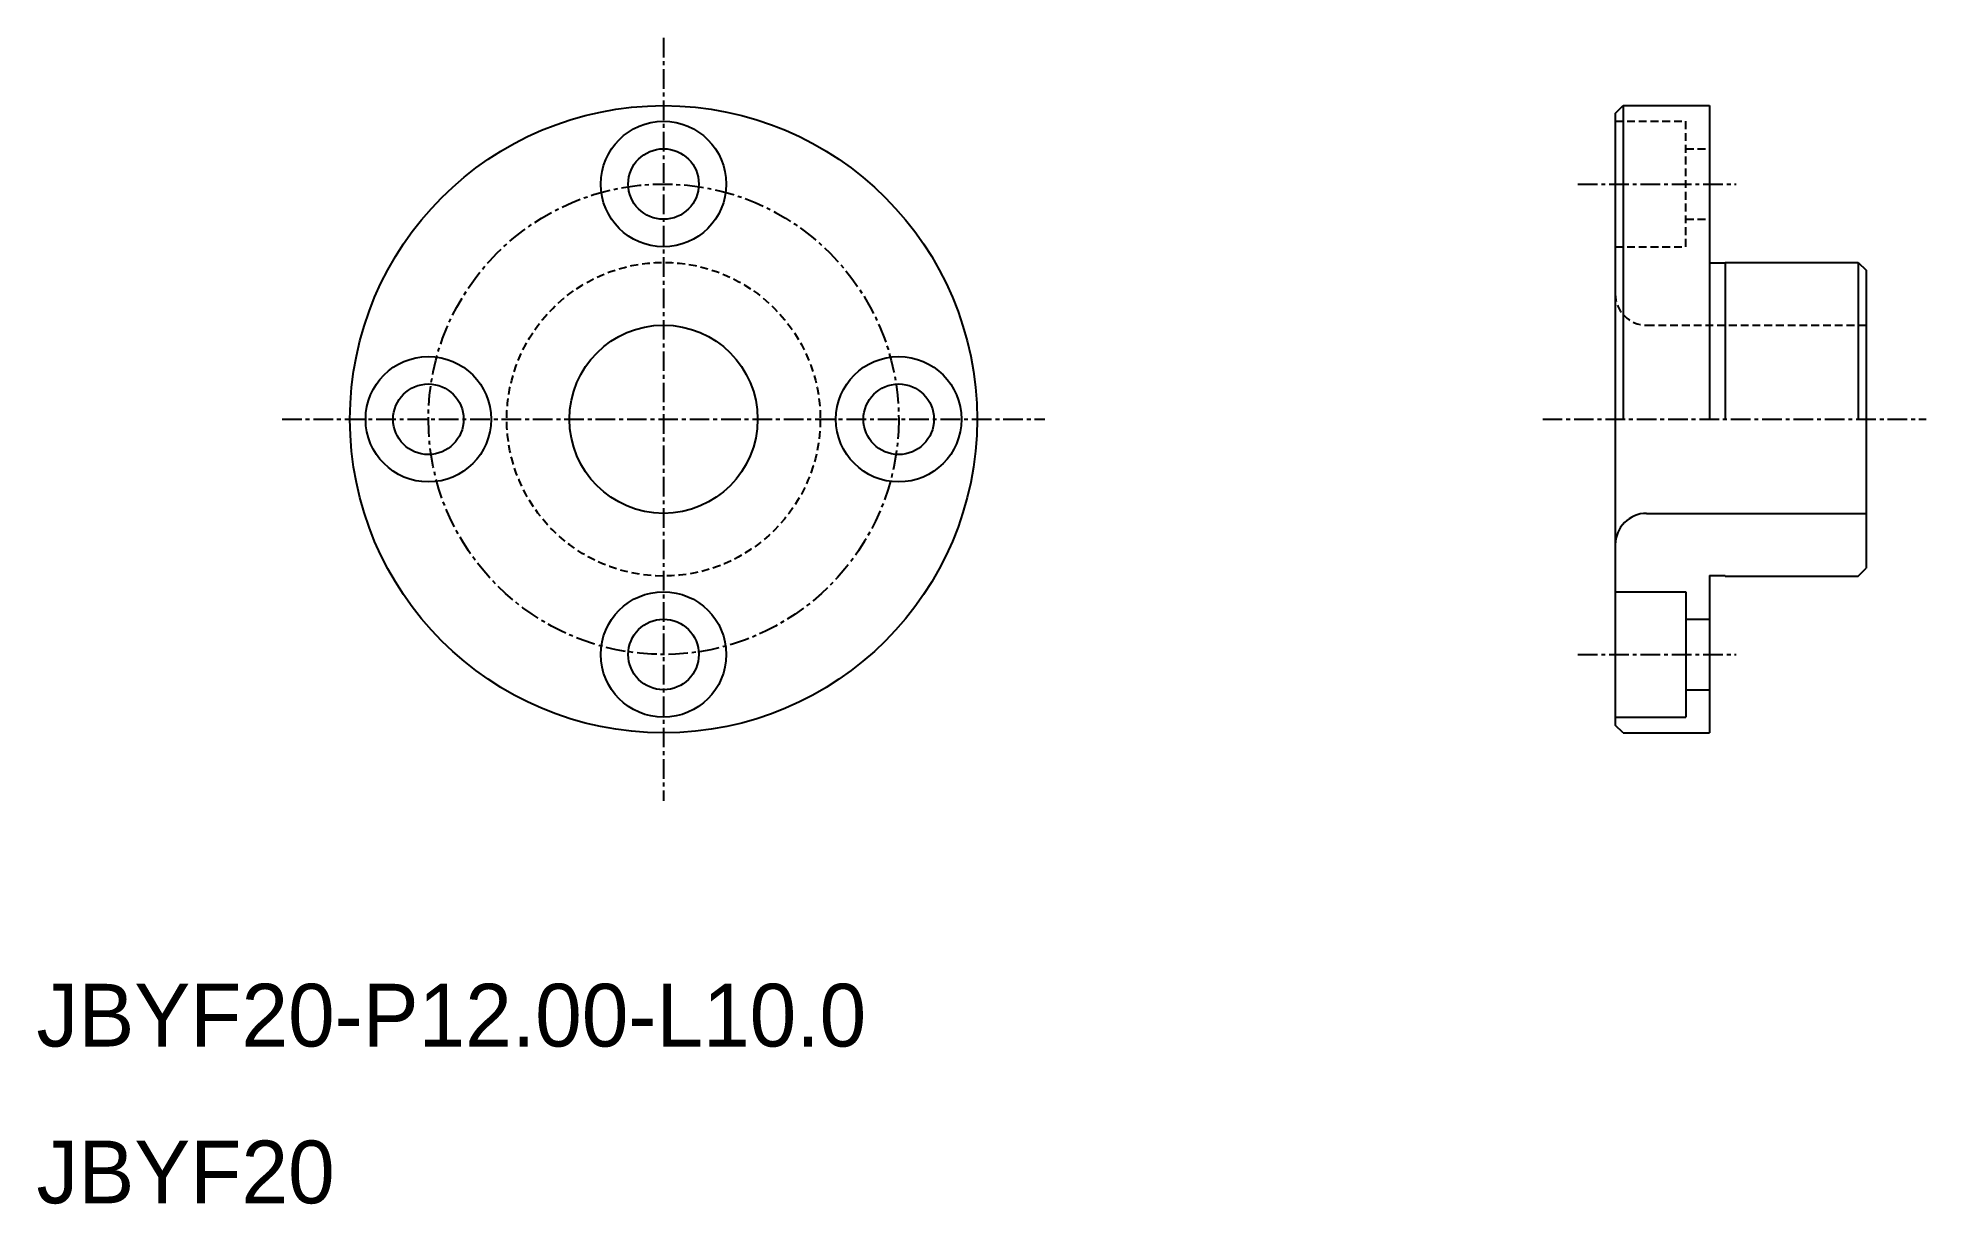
# Model space of a CAD drawing. Extents: x 10 to 131, y 10 to 84.
import ezdxf

# ---------------------------------------------------------------- set-up
doc = ezdxf.new("R2010")
doc.units = 0
doc.linetypes.add('CENTER', pattern=[2, 1.25, -0.25, 0.25, -0.25])
doc.linetypes.add('DASHED', pattern=[0.75, 0.5, -0.25])
doc.layers.get('0').update_dxf_attribs({"linetype": 'CONTINUOUS'})
doc.layers.add('CENTER', color=1, linetype='CENTER')

msp = doc.modelspace()

# ---------------------------------------------------------------- linework, layer by layer
at = {"color": 7, "linetype": 'CONTINUOUS'}
for p, q in [((110.71, 79.5), (111.21, 80)), ((111.21, 80), (111.21, 60)), ((111.21, 80), (116.71, 80)), ((112.58, 80), (112.58, 80)), ((113.96, 80), (113.96, 80)), ((116.71, 80), (116.71, 60)), ((110.71, 79.5), (110.71, 40.5)), ((116.71, 69.97), (117.71, 69.97)), ((117.71, 70), (117.71, 60)), ((117.71, 70), (126.21, 70)), ((126.21, 70), (126.21, 60)), ((126.21, 70), (126.71, 69.5)), ((126.71, 69.5), (126.71, 50.5)), ((112.71, 54), (126.71, 54)), ((116.71, 50.03), (116.71, 40)), ((116.71, 50.03), (117.71, 50.03)), ((117.71, 50.03), (117.71, 50)), ((117.71, 50), (126.21, 50)), ((126.21, 50), (126.71, 50.5)), ((110.71, 49), (115.21, 49)), ((115.21, 49), (115.21, 41)), ((115.21, 47.25), (116.71, 47.25)), ((115.21, 42.75), (116.71, 42.75)), ((110.71, 41), (115.21, 41)), ((111.21, 40), (110.71, 40.5)), ((111.21, 40), (116.71, 40))]:
    msp.add_line(p, q, dxfattribs=at)
at = {"color": 3, "linetype": 'DASHED'}
for p, q in [((110.71, 79), (115.21, 79)), ((115.21, 71), (115.21, 79)), ((115.21, 77.25), (116.71, 77.25)), ((115.21, 72.75), (116.71, 72.75)), ((110.71, 71), (115.21, 71)), ((112.71, 66), (126.71, 66))]:
    msp.add_line(p, q, dxfattribs=at)
at = {"color": 7, "linetype": 'CONTINUOUS'}
for centre, radius in [((50, 60), 20), ((50, 75), 4), ((50, 75), 2.25), ((50, 60), 6), ((35, 60), 4), ((65, 60), 4), ((35, 60), 2.25), ((65, 60), 2.25), ((50, 45), 4), ((50, 45), 2.25)]:
    msp.add_circle(centre, radius, dxfattribs=at)
at = {"color": 3, "linetype": 'DASHED'}
msp.add_circle((50, 60), 10, dxfattribs=at)
msp.add_arc((112.71, 68), 2, 180, 270, dxfattribs=at)
at = {"color": 7, "linetype": 'CONTINUOUS'}
msp.add_arc((112.71, 52), 2, 90, 180, dxfattribs=at)
at = {"layer": 'CENTER', "color": 1, "linetype": 'CENTER'}
for p, q in [((50, 84.33), (50, 35.67)), ((108.32, 75), (118.42, 75)), ((25.67, 60), (74.33, 60)), ((106.08, 60), (130.54, 60)), ((108.32, 45), (118.42, 45))]:
    msp.add_line(p, q, dxfattribs=at)
msp.add_circle((50, 60), 15, dxfattribs=at)

# ---------------------------------------------------------------- texts
at = {"color": 7, "linetype": 'CONTINUOUS'}
for s, p in [('JBYF20-P12.00-L10.0', (10, 20)), ('JBYF20', (10, 10))]:
    msp.add_text(s, height=4, dxfattribs=at).set_placement(p)

doc.saveas('drawing.dxf')
